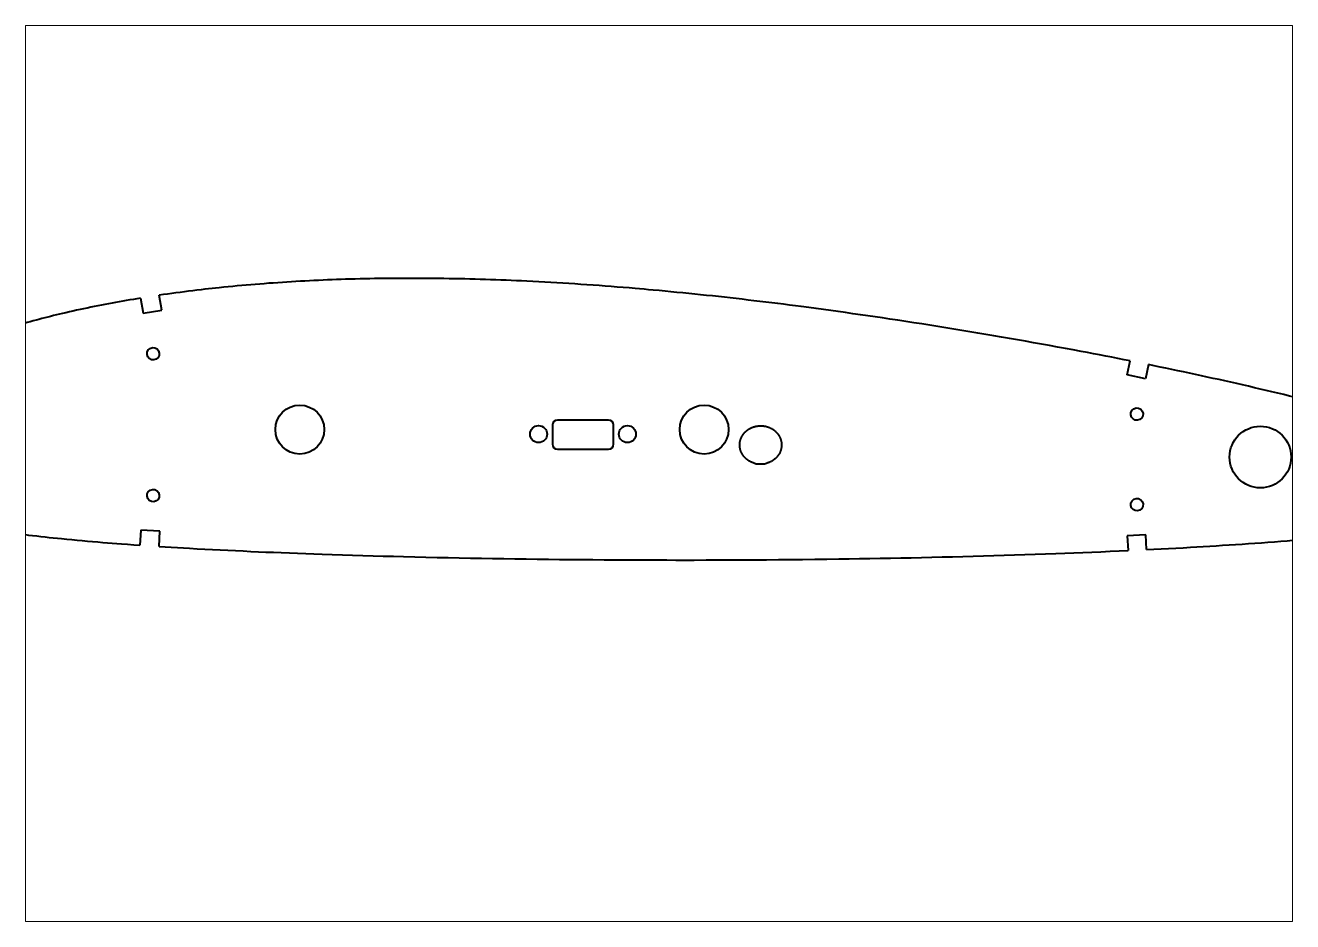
# Paper-space layout 'Sheet' of a CAD drawing. Header units: millimetres. Extents: x 0 to 420, y 0 to 297.
# The model-space entities are those that its viewports show. They can reach past a viewport. Long polylines and large blocks are cut down to what shows.
import ezdxf

# ---------------------------------------------------------------- set-up
doc = ezdxf.new("R2010")
doc.units = ezdxf.units.MM
doc.layers.add('Geometries', color=7, linetype='Continuous')

msp = doc.modelspace()

# ---------------------------------------------------------------- linework, layer by layer
at = {"layer": 'Geometries', "linetype": 'Continuous', "lineweight": 40}
for p, q in [((38.15, 206.6), (39.09, 201.59)), ((45.23, 202.59), (44.34, 207.55)), ((39.09, 201.59), (45.23, 202.59)), ((365.17, 181.15), (366.15, 185.8)), ((371.23, 179.88), (365.17, 181.15)), ((372.25, 184.57), (371.23, 179.88)), ((174.71, 164.58), (174.71, 158.18)), ((193.31, 166.18), (176.31, 166.18)), ((194.91, 158.18), (194.91, 164.58)), ((176.31, 156.58), (193.31, 156.58)), ((244.92, 151.56), (242.18, 151.56)), ((38.32, 129.73), (37.98, 124.74)), ((44.58, 129.4), (38.32, 129.73)), ((44.31, 124.32), (44.58, 129.4)), ((371.32, 128.23), (365.19, 127.88)), ((365.19, 127.88), (365.46, 122.98)), ((371.6, 123.28), (371.32, 128.23))]:
    msp.add_line(p, q, dxfattribs=at)
at = {"layer": 'Geometries', "linetype": 'Continuous', "lineweight": 40, "flags": 128}
for points in [[(366.15, 185.8), (364.13, 186.2), (362.1, 186.6), (360.08, 187), (358.05, 187.39), (356.03, 187.78), (354, 188.17), (351.98, 188.56), (349.95, 188.94), (347.31, 189.43), (344.68, 189.93), (342.04, 190.41), (339.4, 190.89), (336.77, 191.37), (334.13, 191.84), (331.49, 192.31), (328.85, 192.78), (326.2, 193.24), (323.56, 193.7), (320.92, 194.15), (318.28, 194.6), (315.63, 195.04), (312.99, 195.48), (310.34, 195.92), (307.7, 196.35), (305.05, 196.78), (302.4, 197.21), (299.75, 197.63), (297.1, 198.05), (294.46, 198.46), (291.81, 198.87), (289.15, 199.27), (286.5, 199.67), (284.06, 200.04), (281.62, 200.4), (279.18, 200.76), (276.73, 201.11), (274.29, 201.46), (271.85, 201.81), (269.4, 202.15), (266.96, 202.49), (264.51, 202.82), (262.06, 203.15), (259.62, 203.48), (257.17, 203.8), (255.21, 204.06), (253.25, 204.31), (251.29, 204.56), (249.33, 204.8), (247.37, 205.05), (245.41, 205.29), (243.44, 205.53), (241.48, 205.76), (239.52, 205.99), (237.55, 206.22), (235.59, 206.45), (233.63, 206.67), (231.66, 206.89), (229.7, 207.11), (227.73, 207.32), (225.77, 207.53), (223.8, 207.74), (221.83, 207.94), (219.87, 208.14), (217.9, 208.34), (215.93, 208.53), (213.97, 208.73), (212, 208.91), (210.03, 209.1), (208.06, 209.28), (206.57, 209.41), (205.07, 209.54), (203.58, 209.67), (202.08, 209.8), (200.09, 209.97), (198.1, 210.13), (196.1, 210.29), (194.11, 210.45), (192.11, 210.6), (190.12, 210.75), (188.13, 210.89), (186.13, 211.04), (184.13, 211.17), (182.14, 211.3), (180.14, 211.43), (178.14, 211.56), (176.15, 211.68), (174.15, 211.79), (172.15, 211.9), (170.16, 212.01), (168.16, 212.11), (166.16, 212.21), (164.45, 212.29), (162.74, 212.37), (161.02, 212.44), (159.31, 212.51), (157.6, 212.58), (155.89, 212.64), (154.17, 212.7), (152.46, 212.76), (150.75, 212.81), (149.03, 212.86), (147.32, 212.91), (145.6, 212.95), (143.89, 212.99), (142.18, 213.03), (140.46, 213.06), (138.74, 213.08), (137.02, 213.11), (135.31, 213.13), (133.59, 213.14), (131.87, 213.16), (130.15, 213.16), (128.55, 213.17), (126.95, 213.17), (125.35, 213.16), (123.75, 213.16), (122.15, 213.15), (120.55, 213.13), (118.95, 213.12), (117.35, 213.09), (115.75, 213.07), (114.15, 213.04), (112.55, 213.01), (110.95, 212.97), (109.35, 212.93), (107.75, 212.89), (106.15, 212.84), (104.65, 212.79), (103.15, 212.74), (101.66, 212.68), (100.16, 212.62), (98.66, 212.56), (97.16, 212.49), (95.66, 212.42), (94.16, 212.35), (92.66, 212.27), (91.17, 212.19), (89.67, 212.11), (88.17, 212.02), (86.67, 211.93), (85.17, 211.83), (83.68, 211.73), (82.18, 211.62), (80.68, 211.52), (79.19, 211.4), (77.69, 211.29), (76.2, 211.17), (74.7, 211.04), (73.21, 210.91), (71.71, 210.78), (70.22, 210.64), (68.73, 210.5), (67.23, 210.36), (65.74, 210.21), (64.25, 210.05), (63.05, 209.93), (61.86, 209.8), (60.66, 209.66), (59.47, 209.53), (58.28, 209.39), (56.88, 209.23), (55.49, 209.06), (54.09, 208.88), (52.7, 208.71), (51.3, 208.52), (49.91, 208.34), (48.52, 208.15), (47.13, 207.96), (45.74, 207.76), (44.34, 207.55)], [(38.15, 206.6), (36.99, 206.41), (35.82, 206.21), (34.64, 206.01), (33.46, 205.81), (32.27, 205.6), (31.09, 205.39), (29.91, 205.18), (28.73, 204.96), (27.55, 204.74), (26.37, 204.52), (25.19, 204.29), (24.02, 204.06), (22.84, 203.82), (21.66, 203.58), (20.49, 203.34), (19.32, 203.09), (18.14, 202.84), (16.97, 202.58), (15.79, 202.32), (14.62, 202.06), (13.45, 201.79), (12.27, 201.51), (11.3, 201.28), (10.33, 201.05), (9.36, 200.81), (8.39, 200.57), (7.42, 200.33), (6.45, 200.08), (5.48, 199.83), (4.51, 199.58), (3.54, 199.33), (2.58, 199.07), (1.61, 198.8), (0.65, 198.54), (-0.31, 198.27), (-1.28, 197.99), (-2.24, 197.72)], [(-2.81, 128.59), (-1.67, 128.44), (-0.31, 128.28), (1.06, 128.11), (2.42, 127.95), (3.79, 127.79), (5.15, 127.64), (6.52, 127.49), (7.89, 127.34), (9.26, 127.2), (10.62, 127.06), (11.99, 126.92), (13.7, 126.75), (15.41, 126.58), (17.12, 126.42), (18.84, 126.26), (20.55, 126.11), (22.26, 125.96), (23.98, 125.82), (25.69, 125.67), (27.23, 125.55), (28.77, 125.43), (30.3, 125.31), (31.84, 125.19), (33.89, 125.04), (35.94, 124.89), (37.98, 124.74)], [(371.6, 123.28), (374.01, 123.4), (376.43, 123.53), (378.85, 123.65), (381.26, 123.78), (383.68, 123.92), (386.09, 124.05), (388.23, 124.18), (390.38, 124.31), (392.52, 124.43), (394.66, 124.57), (396.8, 124.7), (398.94, 124.84), (401.08, 124.98), (403.22, 125.12), (405.37, 125.27), (407.51, 125.42), (409.65, 125.57), (411.79, 125.73), (413.93, 125.89), (416.07, 126.05), (418.21, 126.22), (420.34, 126.39), (422.48, 126.57)], [(422.87, 173.2), (420.92, 173.68), (418.98, 174.16), (417.04, 174.63), (415.09, 175.1), (413.15, 175.56), (411.2, 176.02), (409.26, 176.48), (407.31, 176.94), (405.36, 177.39), (403.41, 177.84), (401.46, 178.28), (399.51, 178.72), (397.56, 179.16), (395.61, 179.6), (393.65, 180.03), (391.7, 180.46), (389.75, 180.88), (387.79, 181.31), (385.84, 181.73), (383.88, 182.14), (381.92, 182.56), (379.96, 182.97), (378.01, 183.38), (376.05, 183.79), (374.15, 184.18), (372.25, 184.57)], [(242.18, 151.56), (241.42, 151.9), (240.67, 152.24), (240.54, 152.3), (240.41, 152.36), (240.29, 152.42), (240.17, 152.49), (240.05, 152.56), (239.92, 152.62), (239.8, 152.7), (239.69, 152.77), (239.57, 152.85), (239.45, 152.93), (239.34, 153.01), (239.23, 153.1), (239.11, 153.18), (239.01, 153.27), (238.9, 153.36), (238.79, 153.46), (238.69, 153.55), (238.59, 153.65), (238.49, 153.75), (238.39, 153.86), (238.3, 153.96), (238.21, 154.07), (238.13, 154.16), (238.05, 154.26), (237.98, 154.35), (237.9, 154.45), (237.83, 154.55), (237.76, 154.66), (237.7, 154.75), (237.64, 154.85), (237.58, 154.95), (237.52, 155.06), (237.46, 155.16), (237.41, 155.26), (237.35, 155.37), (237.3, 155.47), (237.26, 155.58), (237.21, 155.69), (237.17, 155.8), (237.12, 155.91), (237.08, 156.02), (237.04, 156.14), (237, 156.26), (236.97, 156.38), (236.94, 156.5), (236.91, 156.62), (236.88, 156.75), (236.85, 156.88), (236.83, 157.01), (236.81, 157.15), (236.79, 157.28), (236.78, 157.41), (236.77, 157.54), (236.76, 157.68), (236.75, 157.81), (236.75, 157.95), (236.75, 158.06), (236.76, 158.18), (236.76, 158.3), (236.77, 158.42), (236.78, 158.53), (236.79, 158.65), (236.82, 158.81), (236.84, 158.97), (236.87, 159.13), (236.91, 159.28), (236.95, 159.44), (236.99, 159.6), (237.04, 159.75), (237.09, 159.9), (237.13, 160.03), (237.18, 160.16), (237.23, 160.28), (237.29, 160.4), (237.35, 160.53), (237.42, 160.67), (237.5, 160.82), (237.58, 160.96), (237.66, 161.1), (237.75, 161.24), (237.84, 161.38), (237.94, 161.51), (238.04, 161.64), (238.12, 161.75), (238.21, 161.85), (238.3, 161.96), (238.39, 162.06), (238.49, 162.16), (238.59, 162.26), (238.69, 162.36), (238.79, 162.45), (238.89, 162.54), (239, 162.64), (239.11, 162.72), (239.22, 162.81), (239.33, 162.89), (239.44, 162.98), (239.56, 163.06), (239.68, 163.14), (239.8, 163.22), (239.92, 163.29), (240.05, 163.36), (240.18, 163.43), (240.31, 163.5), (240.45, 163.57), (240.58, 163.64), (240.72, 163.7), (240.86, 163.76), (241, 163.81), (241.14, 163.87), (241.29, 163.92), (241.43, 163.96), (241.58, 164.01), (241.73, 164.05), (241.88, 164.09), (242.04, 164.13), (242.19, 164.16), (242.35, 164.19), (242.48, 164.21), (242.61, 164.23), (242.75, 164.25), (242.88, 164.27), (243.02, 164.28), (243.15, 164.29), (243.29, 164.3), (243.42, 164.31), (243.56, 164.31), (243.69, 164.31), (243.83, 164.31), (243.96, 164.31), (244.1, 164.3), (244.24, 164.29), (244.39, 164.28), (244.53, 164.27), (244.67, 164.25), (244.81, 164.23), (244.95, 164.21), (245.08, 164.18), (245.22, 164.16), (245.36, 164.13), (245.49, 164.1), (245.63, 164.06), (245.76, 164.03), (245.9, 163.99), (246.03, 163.94), (246.16, 163.9), (246.29, 163.85), (246.42, 163.8), (246.56, 163.75), (246.69, 163.69), (246.83, 163.63), (246.96, 163.57), (247.09, 163.5), (247.22, 163.43), (247.34, 163.37), (247.46, 163.3), (247.57, 163.23), (247.69, 163.16), (247.8, 163.08), (247.91, 163.01), (248.02, 162.93), (248.13, 162.85), (248.24, 162.76), (248.35, 162.68), (248.45, 162.59), (248.55, 162.5), (248.66, 162.4), (248.76, 162.31), (248.86, 162.2), (248.96, 162.1), (249.06, 161.99), (249.15, 161.89), (249.23, 161.79), (249.31, 161.69), (249.39, 161.59), (249.46, 161.49), (249.54, 161.39), (249.61, 161.29), (249.68, 161.19), (249.74, 161.08), (249.81, 160.97), (249.87, 160.86), (249.93, 160.75), (249.99, 160.64), (250.04, 160.52), (250.1, 160.4), (250.15, 160.28), (250.2, 160.16), (250.25, 160.04), (250.3, 159.91), (250.34, 159.8), (250.37, 159.69), (250.4, 159.59), (250.43, 159.48), (250.46, 159.36), (250.49, 159.25), (250.51, 159.14), (250.53, 159.03), (250.55, 158.92), (250.57, 158.81), (250.59, 158.69), (250.6, 158.58), (250.61, 158.46), (250.62, 158.34), (250.63, 158.22), (250.63, 158.1), (250.63, 157.98), (250.63, 157.86), (250.63, 157.73), (250.62, 157.6), (250.61, 157.47), (250.6, 157.34), (250.58, 157.21), (250.56, 157.08), (250.54, 156.95), (250.52, 156.83), (250.49, 156.7), (250.46, 156.57), (250.43, 156.44), (250.39, 156.31), (250.35, 156.18), (250.31, 156.05), (250.26, 155.92), (250.2, 155.77), (250.14, 155.62), (250.07, 155.47), (250, 155.33), (249.93, 155.18), (249.85, 155.04), (249.77, 154.9), (249.68, 154.76), (249.61, 154.65), (249.53, 154.54), (249.45, 154.43), (249.37, 154.32), (249.29, 154.21), (249.2, 154.11), (249.11, 154), (249.02, 153.9), (248.93, 153.8), (248.83, 153.7), (248.71, 153.58), (248.58, 153.46), (248.46, 153.35), (248.33, 153.24), (248.21, 153.15), (248.1, 153.06), (247.99, 152.98), (247.87, 152.9), (247.75, 152.82), (247.62, 152.73), (247.49, 152.65), (247.36, 152.58), (247.23, 152.5), (247.09, 152.43), (246.96, 152.36), (246.82, 152.3), (246.68, 152.23), (246.54, 152.17), (246.39, 152.12), (246.22, 152.05), (246.04, 151.98), (245.68, 151.85), (244.92, 151.56)], [(44.31, 124.32), (46.33, 124.19), (48.35, 124.07), (50.38, 123.95), (52.4, 123.83), (54.43, 123.71), (56.96, 123.57), (59.49, 123.44), (62.02, 123.3), (64.56, 123.18), (67.09, 123.05), (69.62, 122.93), (72.15, 122.82), (74.69, 122.7), (77.22, 122.59), (79.75, 122.48), (82.29, 122.38), (84.82, 122.28), (87.53, 122.17), (90.23, 122.07), (92.93, 121.97), (95.63, 121.88), (98.34, 121.78), (101.71, 121.67), (105.09, 121.56), (108.47, 121.45), (111.85, 121.35), (115.23, 121.25), (118.61, 121.16), (121.99, 121.07), (125.37, 120.98), (129.06, 120.89), (132.74, 120.8), (136.43, 120.72), (140.12, 120.64), (143.8, 120.56), (147.49, 120.49), (151.18, 120.42), (154.87, 120.36), (158.55, 120.3), (162.24, 120.24), (165.93, 120.19), (169.63, 120.14), (173.33, 120.09), (177.02, 120.05), (180.72, 120.01), (184.42, 119.98), (188.12, 119.95), (191.82, 119.92), (195.52, 119.9), (199.22, 119.88), (202.92, 119.86), (206.61, 119.85), (209.61, 119.84), (212.61, 119.84), (215.61, 119.83), (218.61, 119.83), (221.61, 119.83), (225.61, 119.84), (229.61, 119.85), (233.61, 119.87), (237.61, 119.88), (241.61, 119.91), (245.61, 119.94), (249.61, 119.97), (253.61, 120), (257.61, 120.04), (261.61, 120.09), (265.61, 120.14), (269.61, 120.19), (273.04, 120.24), (276.46, 120.29), (279.89, 120.35), (283.31, 120.41), (286.73, 120.47), (290.16, 120.54), (293.58, 120.61), (297, 120.68), (300.43, 120.76), (303.85, 120.84), (307.27, 120.92), (310.7, 121.01), (314.12, 121.1), (317.54, 121.2), (320.97, 121.3), (324.39, 121.4), (327.81, 121.51), (331.23, 121.62), (334.66, 121.74), (338.08, 121.86), (341.5, 121.98), (344.5, 122.09), (347.49, 122.21), (350.49, 122.33), (353.48, 122.45), (356.48, 122.58), (359.47, 122.71), (362.47, 122.84), (365.46, 122.98)]]:
    msp.add_lwpolyline(points, dxfattribs=at)
at = {"layer": 'Geometries', "linetype": 'Continuous', "lineweight": 40}
for centre, radius in [((90.95, 163.05), 8.1), ((224.95, 163.05), 8.1), ((170.1, 161.55), 2.83), ((199.52, 161.55), 2.83), ((409.3, 153.95), 10.2)]:
    msp.add_circle(centre, radius, dxfattribs=at)
for centre, start, end in [((176.31, 164.58), 90, 180), ((193.31, 164.58), 0, 90), ((176.31, 158.18), 180, 270), ((193.31, 158.18), 270, 0)]:
    msp.add_arc(centre, 1.6, start, end, dxfattribs=at)
for centre in [(42.36, 188.18), (368.39, 168.19), (42.36, 141.18), (368.39, 138.19)]:
    msp.add_ellipse(centre, major_axis=(2.04, 0.24), ratio=0.999918, dxfattribs=at)

psp = doc.layouts.new('Sheet')

# ---------------------------------------------------------------- viewports
at = {"layer": '0'}
psp.add_viewport(center=(210, 148.5), size=(420, 297), view_center_point=(210, 148.5), view_height=297, dxfattribs=at)

doc.saveas('drawing.dxf')
